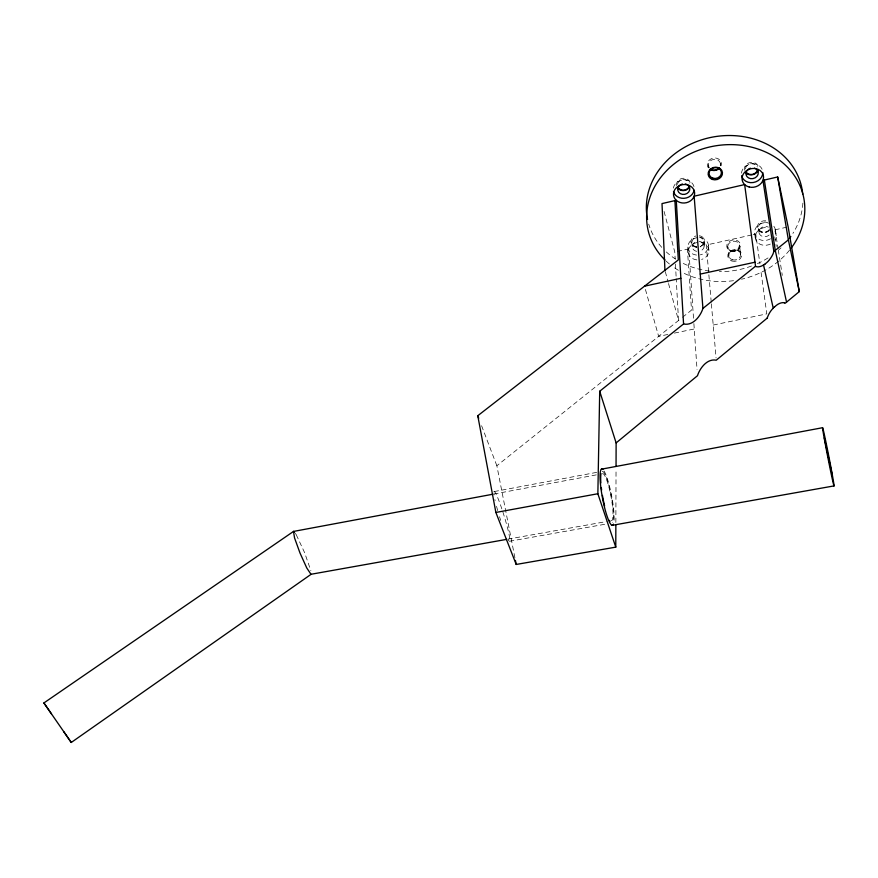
<?xml version="1.0" encoding="UTF-8"?>
<svg xmlns="http://www.w3.org/2000/svg" width="878" height="878" viewBox="0 0 878 878"><rect width="100%" height="100%" fill="white"/><g stroke="black" fill="none" stroke-linecap="round" stroke-linejoin="round"><path stroke-width="0.66" stroke-dasharray="4.39 3.29" d="M615.862 522.454L616.038 468.973M720.498 163.999L720.3 165.832L720.399 163.231L720.267 165.876M704.123 246.027C703.772 236.456 704.233 246.279 700.227 246.389M769.304 229.663C766.505 233.724 758.34 232.824 758.318 227.457L758.998 232.451M514.903 557.782L496.86 465.757L681.515 318.099M682.513 317.298L691.513 310.11L687.408 249.209M677.311 251.448L688.747 248.913L693.521 318.275M751.777 234.953L706.285 245.028L708.755 273.596M753.115 234.656L755.793 234.064L759.898 263.828M786.842 227.182L773.716 230.091A10.569 8.868 -12.4 0 1 774.901 240.089M667.851 334.463L658.654 336.384L644.507 286.184M674.414 333.102L694.257 328.976M713.21 325.036L766.801 313.885L760.644 269.239M494.226 491.548L596.963 472.32M493.842 494.04L597.369 474.68M507.89 539.147L606.248 521.598M509.547 541.254L605.337 524.188M696.737 246.861C691.612 247.826 690.997 235.886 692.281 246.762M295.392 533.363L296.095 534.515M296.314 534.878L304.6 552.635L310.9 570.766M708.733 167.039L709.029 167.599L708.272 164.998L708.579 168.291M481.594 425.731L496.86 465.757M665.304 271.62L668.158 282.189M668.52 283.517L678.518 320.503L676.247 278.864M664.086 211.444L674.776 252.008L675.149 258.725M775.263 229.323L776.031 234.119M775.098 229.784L778.062 248.54M778.27 249.879L782.298 275.341M774.78 236.862L776.262 246.345M754.74 233.866L755.387 238.673M708.469 245.752L708.897 250.57M703.75 241.779L704.079 245.555M708.864 274.825L711.268 302.559M711.378 303.843L716.064 357.939M693.883 323.598L697.044 369.66M687.946 247.036L688.275 251.854M675.445 264.091L676.17 277.525M604.163 471.102A28.689 4.697 79.3 0 1 611.966 497.606A28.689 4.697 79.3 0 1 613.623 523.573M602.374 473.846A23.904 3.918 79.3 0 1 610.956 496.289A23.904 3.918 79.3 0 1 611.22 520.643M696.869 259.91A10.349 8.758 -8 0 1 689.713 247.047A10.349 8.758 -8 0 1 706.702 245.434A10.349 8.758 -8 0 1 701.621 259.46M493.875 491.932A26.066 2.316 72.8 0 1 504.96 518.689A26.066 2.316 72.8 0 1 508.11 539.63M500.701 520.434A26.066 2.316 72.8 0 1 499.527 516.725M497.694 510.557A26.066 2.316 72.8 0 1 496.125 504.751M495.115 500.603A26.066 2.316 72.8 0 1 494.907 499.659M494.018 494.962A26.066 2.316 72.8 0 1 493.886 493.809M602.308 471.321A26.296 4.302 79.3 0 1 611.066 494.874A26.296 4.302 79.3 0 1 612.482 522.706M770.357 244.073A10.569 8.868 -12.4 0 1 755.289 238.125A10.569 8.868 -12.4 0 1 767.91 227.49M745.4 168.949A6.201 5.356 -15 0 1 750.8 163.747A6.201 5.356 -15 0 1 757.33 166.952M699.14 237.027A5.916 5.027 -8.3 0 1 703.728 241.252A5.916 5.027 -8.3 0 1 700.282 246.498M697 247.014A5.916 5.027 -8.3 0 1 691.996 242.756A5.916 5.027 -8.3 0 1 695.815 237.345M699.305 235.732A6.859 5.839 -8.3 0 1 704.65 240.846A6.859 5.839 -8.3 0 1 700.183 246.905M696.825 247.333A6.859 5.839 -8.3 0 1 690.997 242.174A6.859 5.839 -8.3 0 1 695.914 235.962M677.487 184.391A6.058 5.29 -9.6 0 1 683.018 179.606A6.058 5.29 -9.6 0 1 689.263 183.162M676.499 185.587A7.035 6.146 -9.7 0 1 683.172 178.256A7.035 6.146 -9.7 0 1 690.426 184.578M769.282 229.816A6.036 5.092 -12.8 0 1 760.71 231.518A6.036 5.092 -12.8 0 1 759.755 224.208A6.036 5.092 -12.8 0 1 768.404 223.188M769.38 230.442A7.013 5.905 -12.8 0 1 760.052 231.726A7.013 5.905 -12.8 0 1 758.362 223.967A7.013 5.905 -12.8 0 1 767.361 221.201M744.456 170.244A7.189 6.223 -15 0 1 750.613 162.419A7.189 6.223 -15 0 1 758.581 167.863M769.139 235.041A6.069 5.103 -12.6 0 1 760.919 235.633A6.069 5.103 -12.6 0 1 760.271 228.686A6.069 5.103 -12.6 0 1 768.404 227.139M699.184 241.362A5.937 5.038 -8.2 0 1 704.112 245.818A5.937 5.038 -8.2 0 1 699.942 251.141M696.638 251.317A5.937 5.038 -8.2 0 1 692.292 246.937A5.937 5.038 -8.2 0 1 695.925 241.812M773.858 226.283A10.514 8.846 -12.6 0 1 774.978 233.537M770.522 238.772A10.514 8.846 -12.6 0 1 754.729 233.822A10.514 8.846 -12.6 0 1 766.999 222.694M696.506 255.07A10.295 8.736 -8.2 0 1 689.537 242.01A10.295 8.736 -8.2 0 1 706.647 241.033A10.295 8.736 -8.2 0 1 700.337 254.85M673.36 188.068A10.558 9.208 -9.5 0 1 683.468 179.88A10.558 9.208 -9.5 0 1 694.048 186.751M741.46 173.142A10.799 9.318 -14.8 0 1 750.624 164.054A10.799 9.318 -14.8 0 1 762.115 169.234M708.996 167.544A6.157 5.389 -12.9 0 1 713.584 159.379A6.157 5.389 -12.9 0 1 720.355 165.624M708.337 167.907A7.145 6.256 -12.9 0 1 713.408 158.062A7.145 6.256 -12.9 0 1 721.134 165.744M789.498 250.219A79.514 67.99 -11.2 0 1 741.515 279.226M733.547 280.675A79.514 67.99 -11.2 0 1 682.722 272.652M678.376 270.27A79.514 67.99 -11.2 0 1 673.25 266.934M669.431 264.004A79.514 67.99 -11.2 0 1 665.875 260.865M802.876 203.136A78.735 67.606 -11.5 0 1 792.911 233.394M781.003 247.87A78.735 67.606 -11.5 0 1 779.137 249.593M768.041 257.923A78.735 67.606 -11.5 0 1 757.121 263.762M751.513 266.034A78.735 67.606 -11.5 0 1 719.356 271.675M709.523 271.061A78.735 67.606 -11.5 0 1 682.118 262.862M675.742 259.208A78.735 67.606 -11.5 0 1 666.292 251.942M661.749 247.344A78.735 67.606 -11.5 0 1 648.71 224.12M728.707 254.774L728.85 256.475C727.017 249.484 740.494 247.464 740.648 254.774L739.463 244.863L738.596 248.617L734.798 250.954L729.837 250.164L728.224 248.507L727.708 246.444L728.696 255.63L728.927 253.896L728.707 254.774M703.662 242.635L703.344 243.568L703.662 242.635M731.341 250.965A5.937 5.005 -10.3 0 0 739.517 245.302A5.937 5.005 -10.3 0 0 730.09 242.383A5.937 5.005 -10.3 0 0 731.341 250.965M730.913 251.24A6.892 5.817 -10.3 0 0 740.417 244.666A6.892 5.817 -10.3 0 0 729.464 241.274A6.892 5.817 -10.3 0 0 730.913 251.24M732.318 259.745A5.992 5.027 -10 0 0 740.571 254.06A5.992 5.027 -10 0 0 731.056 251.119A5.992 5.027 -10 0 0 732.318 259.745M731.934 260.986A6.969 5.839 -10 0 0 741.603 254.455A6.969 5.839 -10 0 0 730.595 250.954A6.969 5.839 -10 0 0 731.934 260.986"/><path stroke-width="1.32" d="M674.897 200.623L678.31 259.921L477.775 415.733L495.872 512.456L516.209 564.455L615.774 547.137L615.851 525.198M616.049 466.229L616.126 442.918L599.707 391.248L683.567 323.949L676.258 200.305L662.012 203.586L664.942 270.303M615.774 547.137L597.863 493.743L599.707 391.248M702.927 308.419L755.53 266.21L744.654 184.578L694.147 196.2L702.927 308.419C700.446 316.354 692.819 326.111 683.567 323.949M784.306 302.899L785.184 303.261L799.287 291.617L788.148 226.886L777.678 176.972L762.949 180.363L773.869 251.492L772.991 254.016A20.37 12.731 -71.9 0 1 764.936 264.026M492.503 494.292L293.504 531.431L294.558 537.984L299.991 552.997L306.751 567.945L310.988 574.3M774.484 306.729L773.2 307.991L763.575 265.134L764.968 264.212M616.126 442.918L697.461 375.729C699.953 368.058 707.196 358.345 716.261 360.199L767.361 317.99M773.869 251.492L788.367 239.859L777.678 176.972M63.787 731.703L71.25 742.481L311.185 574.245L506.551 539.388M293.504 531.431L43.9 702.949L71.206 742.415M644.507 286.184L680.867 278.293M700.238 274.09L755.003 262.215M601.408 469.192L822.532 427.718M495.872 512.456L597.863 493.743M612.032 525.351L834.012 485.907M293.636 531.409L294.558 532.189M43.9 702.949L51.506 713.946M477.775 415.733L478.729 418.235M786.545 302.142L775.263 250.373L764.354 180.045M824.288 437.859L832.289 475.294M788.367 239.859L799.287 291.617M515.43 560.449L516.209 564.455M613.327 524.44A28.689 4.697 79.3 0 1 602.527 498.221A28.689 4.697 79.3 0 1 602.934 469.467M763.542 264.926A17.626 11.019 -71.8 0 1 755.453 266.429M767.229 317.946A16.967 10.382 -69.9 0 1 773.255 308.167M774.561 306.949A19.118 11.677 -69.9 0 1 784.361 302.68M610.012 521.378A26.296 4.302 79.3 0 1 609.42 520.336M604.613 505.958A26.296 4.302 79.3 0 1 602.429 495.401M601.617 490.067A26.296 4.302 79.3 0 1 601.298 487.542M600.859 482.944A26.296 4.302 79.3 0 1 601.013 473.615M677.728 186.597A10.613 9.23 -9.3 0 0 679.923 202.445A10.613 9.23 -9.3 0 0 694.575 192.249A10.613 9.23 -9.3 0 0 677.728 186.597A6.058 5.29 -9.6 0 0 683.688 190.186A6.058 5.29 -9.6 0 0 689.362 185.785M757.484 169.981A6.201 5.356 -15 0 1 752.018 174.426A6.201 5.356 -15 0 1 745.872 171.561M754.476 168.126A6.223 5.367 -14.8 0 1 756.88 176.434A6.223 5.367 -14.8 0 1 746.958 176.588A6.223 5.367 -14.8 0 1 750.416 168.192M689.581 187.124A7.035 6.146 -9.7 0 1 683.446 190.581A7.035 6.146 -9.7 0 1 677.289 187.629M758.241 170.102A7.189 6.223 -15 0 1 752.786 174.667A7.189 6.223 -15 0 1 745.96 172.944M685.323 183.919A6.091 5.312 -9.5 0 1 688.67 192.052A6.091 5.312 -9.5 0 1 678.683 192.249A6.091 5.312 -9.5 0 1 682.447 183.974M694.136 190.219A10.558 9.208 -9.5 0 1 684.039 198.318A10.558 9.208 -9.5 0 1 673.492 191.514M762.828 172.56A10.799 9.318 -14.8 0 1 753.17 182.536A10.799 9.318 -14.8 0 1 741.625 175.732M718.961 168.071A6.157 5.389 -12.9 0 1 710.335 168.982M719.653 168.148A7.145 6.256 -12.9 0 1 710.028 169.465M665.03 260.042A79.514 67.99 -11.2 0 1 669.607 167.786A79.514 67.99 -11.2 0 1 776.108 157.81A79.514 67.99 -11.2 0 1 791.056 248.233M647.547 219.456A78.735 67.606 -11.5 0 1 714.714 136.705A78.735 67.606 -11.5 0 1 802.733 194.159M790.848 236.489A78.735 67.606 -11.5 0 1 789.388 238.509M824.925 442.139A29.764 0.582 78.9 0 0 834.067 485.984A29.764 0.582 78.9 0 0 825.968 442.227A29.764 0.582 78.9 0 0 824.925 442.139M749.208 187.003A10.843 9.34 -14.6 0 0 763.366 175.49A10.843 9.34 -14.6 0 0 745.795 171.188A10.843 9.34 -14.6 0 0 749.208 187.003M712.365 179.441A7.222 6.289 -12.5 0 0 722.44 172.505A7.222 6.289 -12.5 0 0 711.092 168.609A7.222 6.289 -12.5 0 0 712.365 179.441M712.881 178.201A6.212 5.411 -12.5 0 0 721.376 172.033A6.212 5.411 -12.5 0 0 711.498 168.916A6.212 5.411 -12.5 0 0 712.881 178.201"/></g></svg>
